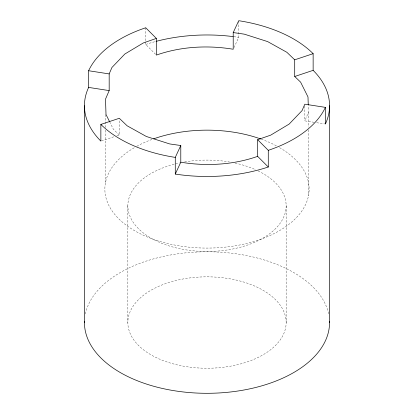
<?xml version="1.0" encoding="UTF-8"?>
<svg xmlns="http://www.w3.org/2000/svg" width="414" height="414" viewBox="0 0 414 414"><rect width="100%" height="100%" fill="white"/><g stroke="black" fill="none" stroke-linecap="round" stroke-linejoin="round"><path stroke-width="0.31" stroke-dasharray="2.07 1.55" d="M314.169 122.306L304.823 120.857L308.492 112.329L308.259 105.275M233.998 47.553L238.723 37.379L238.723 21.342M101.456 140.905L114.538 136.548M116.914 135.756L119.294 134.959L119.294 119.568M316.663 122.689L324.757 123.941M119.294 134.959L113.389 129.303L109.984 122.477M145.723 41.881L145.723 44.448L155.918 54.643M308.492 112.329L308.492 127.196M308.492 129.784L308.492 195.718M304.823 106.103L304.823 120.857M286.152 205.794L286.152 322.542A79.152 45.7 0 0 1 167.422 362.115A79.152 45.7 0 0 1 167.422 282.964A79.152 45.7 0 0 1 286.152 322.542M145.723 27.769L145.723 41.24M127.848 205.794L127.848 322.542M105.508 114.637L105.508 127.569M105.508 130.151L105.508 182.512M85.356 313.921A122.56 70.758 0 0 1 207 251.784A122.56 70.758 0 0 1 328.644 313.921M145.723 44.448A122.56 70.758 0 0 1 156.011 41.384M233.77 36.675A122.56 70.758 0 0 1 238.723 37.379M258.082 170.889A79.152 45.7 0 0 1 257.855 240.813A79.152 45.7 0 0 1 138.55 228.74A79.152 45.7 0 0 1 179.526 162.94M184.597 161.962A79.152 45.7 0 0 1 229.403 161.962M235.105 163.075A79.152 45.7 0 0 1 255.774 169.802M279.543 147.612A102.134 58.964 0 0 1 279.077 230.893A102.134 58.964 0 0 1 134.829 230.836A102.134 58.964 0 0 1 134.55 147.555M136.811 146.282A102.134 58.964 0 0 1 152.481 139.254M261.275 139.166A102.134 58.964 0 0 1 277.282 146.333"/><path stroke-width="0.62" d="M109.7 121.907L106.01 114.512L105.508 99.122L109.177 90.594L109.177 73.915L111.93 67.503L124.826 54.032L143.322 42.947L156.363 38.409L156.363 55.088C180.799 46.508 207.724 45.017 233.211 49.245L233.211 32.566L238.723 20.7A122.56 70.758 0 0 1 313.139 53.67L313.139 70.344A122.56 70.758 0 0 1 325.383 124.04L325.383 107.361L304.823 104.183L302.07 110.59L289.174 124.06L270.678 135.15L257.637 139.684L257.637 156.363L268.277 167.002A122.56 70.758 0 0 1 175.277 174.071L175.277 157.392L180.789 145.526L169.688 143.937L146.349 136.491L127.15 125.809L119.294 118.285L100.861 124.428L100.861 141.107A122.56 70.758 0 0 1 88.617 87.411L88.617 70.732A122.56 70.758 0 0 1 145.723 27.769L156.363 38.409M175.277 174.071L180.789 162.205L180.789 145.526M257.637 156.363C233.201 164.943 206.275 166.433 180.789 162.205M233.211 32.566L244.312 34.16L267.651 41.602L286.85 52.283L294.706 59.813L313.139 53.67M294.706 59.813L294.706 76.492L313.139 70.344M88.617 70.732L109.177 73.915M88.617 87.411L109.177 90.594M294.706 76.492L300.611 82.148L307.99 96.938L308.239 104.633M257.637 139.684L268.277 150.323L268.277 167.002M329.56 105.725L329.56 322.542M84.44 105.725L84.44 322.542M329.539 321.316A122.56 70.758 0 0 1 207 393.3A122.56 70.758 0 0 1 84.461 321.316M325.383 107.361A122.56 70.758 0 0 1 268.277 150.323M175.277 157.392A122.56 70.758 0 0 1 100.861 124.428M156.011 41.384A122.56 70.758 0 0 1 233.144 36.598M153.687 138.825A102.134 58.964 0 0 1 260.675 138.949"/></g></svg>
